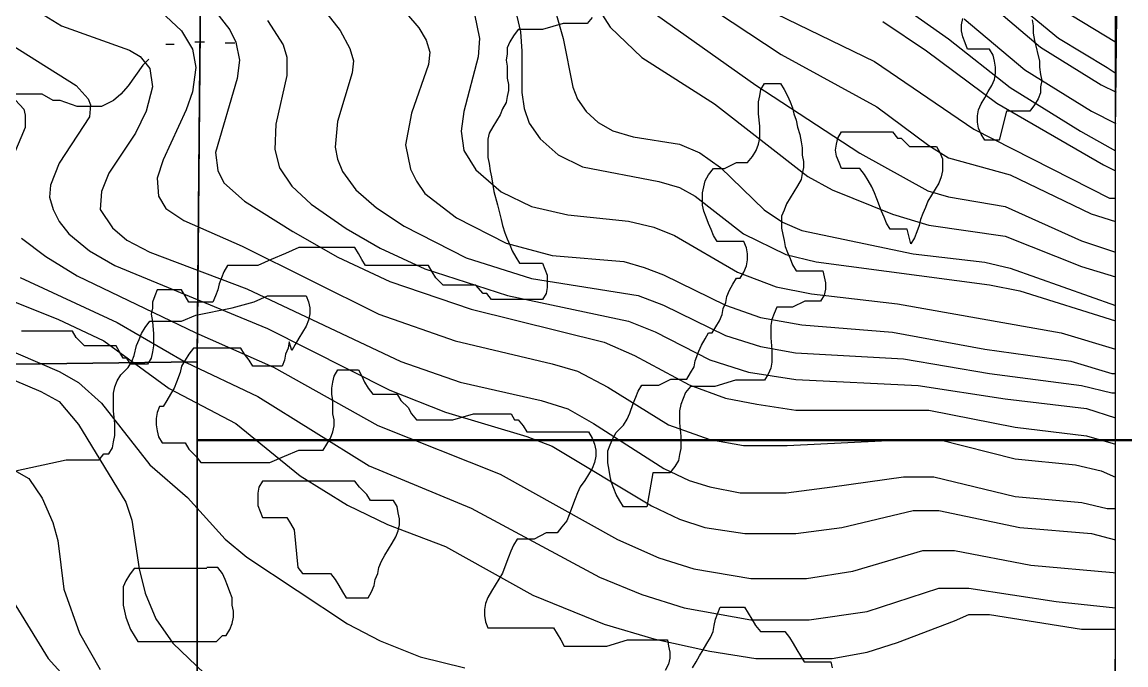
# Model space of a CAD drawing. Extents: x -0.82 to 6.83, y -0.63 to 7.9.
# Drawn here: x 2.406 to 2.8863, y 3.8091 to 4.0888 of the extents above; entities that cross this region are included whole.
import ezdxf

# ---------------------------------------------------------------- set-up
doc = ezdxf.new("R2010")
doc.units = 0
for name, color, linetype in [('Grid', 7, 'CONTINUOUS'), ('split_lines', 7, 'CONTINUOUS'), ('split_lines_copy', 7, 'CONTINUOUS'), ('topo', 7, 'CONTINUOUS'), ('topo_grid', 7, 'CONTINUOUS'), ('water', 7, 'CONTINUOUS'), ('white', 7, 'CONTINUOUS')]:
    doc.layers.add(name, color=color, linetype=linetype)

msp = doc.modelspace()

# ---------------------------------------------------------------- linework, layer by layer
at = {"layer": 'Grid', "color": 1}
for points in [[(1.667548, 4.763898), (1.873178, 4.766544), (2.078808, 4.769719), (2.284966, 4.772894), (2.490596, 4.77554), (2.488487, 4.566757), (2.487958, 4.536171), (2.486376, 4.359033), (2.485849, 4.327918), (2.484267, 4.150753), (2.483741, 4.119638), (2.482158, 3.943029), (2.482158, 3.910855), (2.482158, 3.734749), (2.482158, 3.702602), (2.482158, 3.526495), (2.481632, 3.494348), (2.481632, 3.318241), (2.481632, 3.285539), (2.481632, 3.109961), (2.481632, 3.077285)], [(2.481632, 3.077285), (2.481632, 3.109961), (2.481632, 3.285539), (2.481632, 3.318241), (2.481632, 3.494348), (2.482158, 3.526495), (2.482158, 3.702602), (2.482158, 3.734749), (2.482158, 3.910855), (2.482158, 3.943029), (2.483741, 4.119638), (2.484267, 4.150753), (2.485849, 4.327918), (2.486376, 4.359033), (2.487958, 4.536171), (2.488487, 4.566757), (2.490596, 4.77554), (2.712043, 4.77554), (2.724701, 4.77554), (2.933494, 4.77554), (3.145452, 4.77554), (3.35688, 4.77554)]]:
    msp.add_lwpolyline(points, dxfattribs=at)
for points in [[(1.664384, 3.930329), (1.665437, 4.136492), (1.666493, 4.342629), (1.667019, 4.55038), (1.667546, 4.761808), (1.873176, 4.764454), (2.078806, 4.767629), (2.284963, 4.770804), (2.490593, 4.77345), (2.488484, 4.564667), (2.487958, 4.534081), (2.486375, 4.356916), (2.485849, 4.325828), (2.484267, 4.148663), (2.48374, 4.117548), (2.482158, 3.940938), (2.277582, 3.938293), (2.073007, 3.935647), (1.868431, 3.933001)], [(2.712045, 4.772868), (2.7247, 4.772868), (2.933493, 4.772868), (3.14545, 4.772868), (3.35688, 4.772868), (3.35688, 4.532441), (3.35688, 4.323658), (3.357409, 4.114875), (3.357409, 3.906622), (3.149142, 3.906622), (2.940349, 3.906622), (2.731556, 3.906622), (2.482164, 3.906622), (2.482164, 3.938795), (2.483746, 4.115405), (2.484273, 4.14652), (2.485855, 4.323685), (2.486382, 4.3548), (2.487964, 4.531938), (2.48849, 4.562524), (2.490599, 4.771307)], [(1.659111, 3.10467), (1.660693, 3.310807), (1.661749, 3.517499), (1.662802, 3.724165), (1.664384, 3.930329), (1.868432, 3.932974), (2.073008, 3.93562), (2.277583, 3.938266), (2.482159, 3.940912), (2.482159, 3.908739), (2.482159, 3.732632), (2.482159, 3.700485), (2.482159, 3.524378), (2.481633, 3.492205), (2.481633, 3.316125), (2.481633, 3.283422), (2.481633, 3.107845), (2.276002, 3.107845), (2.070373, 3.107845), (1.864743, 3.107845)], [(3.360572, 3.070909), (3.151778, 3.070909), (2.942985, 3.073555), (2.734718, 3.073555), (2.481632, 3.073555), (2.481632, 3.106231), (2.481632, 3.281808), (2.481632, 3.314511), (2.481632, 3.490591), (2.482159, 3.522764), (2.482159, 3.698871), (2.482159, 3.731018), (2.482159, 3.907125), (2.731555, 3.907125), (2.940348, 3.907125), (3.149142, 3.907125), (3.357408, 3.907125), (3.358466, 3.698315), (3.358995, 3.489533), (3.360054, 3.281279)]]:
    msp.add_lwpolyline(points, close=True, dxfattribs=at)
at = {"layer": 'split_lines', "color": 7}
msp.add_lwpolyline([(2.881321, 3.760625), (2.88185, 3.821823), (2.88185, 3.882492), (2.88185, 3.943716), (2.88185, 4.004968), (2.88185, 4.065584), (2.88185, 4.126835), (2.882379, 4.187451), (2.882379, 4.248675), (2.882379, 4.309953), (2.882379, 4.370569), (2.882379, 4.431793), (2.882908, 4.492436), (2.882908, 4.553608), (2.882908, 4.614885), (2.882908, 4.675501)], dxfattribs=at)
at = {"layer": 'split_lines_copy', "color": 7}
msp.add_lwpolyline([(2.881321, 3.760625), (2.88185, 3.821823), (2.88185, 3.882492), (2.88185, 3.943716), (2.88185, 4.004968), (2.88185, 4.065584), (2.88185, 4.126835), (2.882379, 4.187451), (2.882379, 4.248675), (2.882379, 4.309953), (2.882379, 4.370569), (2.882379, 4.431793), (2.882908, 4.492436), (2.882908, 4.553608), (2.882908, 4.614885), (2.882908, 4.675501)], dxfattribs=at)
at = {"layer": 'topo', "color": 2}
for points in [[(2.635585, 4.127681), (2.661948, 4.086539), (2.675658, 4.073309), (2.707294, 4.053201), (2.747892, 4.021557), (2.758438, 4.015736), (2.784801, 4.005153), (2.800618, 4.00039), (2.833834, 3.995628), (2.867055, 3.982399), (2.881808, 3.977901)], [(2.830677, 4.103472), (2.85704, 4.081776), (2.87813, 4.069076), (2.882138, 4.06643)], [(2.56705, 4.099953), (2.578649, 4.086195), (2.581812, 4.080903), (2.583394, 4.075611), (2.582868, 4.07032), (2.575487, 4.049153), (2.572849, 4.035395), (2.57496, 4.024811), (2.577595, 4.01952), (2.581286, 4.014228), (2.594994, 4.003645), (2.616611, 3.992532), (2.636646, 3.98724), (2.667759, 3.984595), (2.676723, 3.981949), (2.685158, 3.978774), (2.712047, 3.965545), (2.727338, 3.960253), (2.745263, 3.957078), (2.784806, 3.953903), (2.824877, 3.946495), (2.862316, 3.941203), (2.880242, 3.935911), (2.881803, 3.935911)], [(2.700954, 4.097995), (2.736279, 4.074712), (2.777932, 4.051958), (2.800604, 4.035024), (2.809039, 4.029733), (2.835929, 4.022324), (2.871258, 4.005391), (2.881799, 4.001951)], [(2.824361, 4.099053), (2.849142, 4.077887), (2.875505, 4.061483), (2.882032, 4.058308)], [(2.413619, 4.092889), (2.42311, 4.087068), (2.45264, 4.076484), (2.457385, 4.073839), (2.461603, 4.068547), (2.462656, 4.060609), (2.46002, 4.050026), (2.455275, 4.040501), (2.443676, 4.023039), (2.440512, 4.015101), (2.439986, 4.007164), (2.445259, 3.999226), (2.451586, 3.993934), (2.461603, 3.988643), (2.503783, 3.972768), (2.570743, 3.941124), (2.596578, 3.932128), (2.631908, 3.92419), (2.643507, 3.920486), (2.654579, 3.914136), (2.68516, 3.894557), (2.696233, 3.889265), (2.705197, 3.886619), (2.718378, 3.883974), (2.738413, 3.883974), (2.75845, 3.886619), (2.789557, 3.890853), (2.802738, 3.890853), (2.838068, 3.882386), (2.867067, 3.87974), (2.87814, 3.877094), (2.881823, 3.877094)], [(2.466346, 4.093391), (2.475309, 4.084925), (2.480054, 4.076987), (2.481636, 4.06905), (2.480054, 4.058466), (2.477419, 4.050529), (2.467397, 4.028833), (2.464764, 4.020895), (2.465291, 4.012958), (2.468455, 4.007666), (2.476363, 4.002375), (2.501671, 3.991262), (2.56125, 3.961735), (2.594466, 3.950093), (2.636646, 3.940039), (2.647718, 3.936864), (2.660905, 3.929985), (2.687268, 3.91358), (2.705193, 3.90723), (2.719957, 3.904585), (2.738938, 3.904585), (2.791662, 3.90723), (2.804844, 3.90723), (2.838061, 3.898764), (2.864427, 3.896118), (2.875499, 3.893472), (2.881823, 3.890826)], [(2.490068, 4.093312), (2.496395, 4.085374), (2.499031, 4.080083), (2.500613, 4.072145), (2.49956, 4.064208), (2.490069, 4.032061), (2.491125, 4.024123), (2.49376, 4.018832), (2.502723, 4.010894), (2.523813, 3.997665), (2.543321, 3.986553), (2.565992, 3.975969), (2.601318, 3.963798), (2.659315, 3.949511), (2.672499, 3.94369), (2.696224, 3.93099), (2.712041, 3.925169), (2.725749, 3.922523), (2.742622, 3.919878), (2.800619, 3.919878), (2.838053, 3.912469), (2.869165, 3.908765), (2.881814, 3.905061)], [(2.620286, 4.09564), (2.622921, 4.084528), (2.623448, 4.076061), (2.623448, 4.058069), (2.624504, 4.05119), (2.626612, 4.04484), (2.631357, 4.037961), (2.639266, 4.031082), (2.649811, 4.02579), (2.683031, 4.01944), (2.691995, 4.016794), (2.698848, 4.01309), (2.719938, 3.996686), (2.73839, 3.98769), (2.751572, 3.984515), (2.826968, 3.974461), (2.840149, 3.971815), (2.881804, 3.958851)], [(2.63821, 4.092756), (2.641373, 4.081644), (2.645591, 4.060477), (2.6477, 4.055185), (2.651391, 4.049894), (2.656664, 4.045131), (2.66299, 4.041427), (2.671957, 4.038781), (2.691991, 4.035606), (2.700955, 4.031902), (2.709919, 4.025552), (2.7289, 4.007031), (2.736809, 4.00174), (2.745244, 3.998035), (2.793751, 3.987981), (2.824858, 3.984277), (2.835931, 3.981631), (2.881791, 3.965492)], [(2.789539, 4.095243), (2.809047, 4.081485), (2.835941, 4.060318), (2.866521, 4.041268), (2.881811, 4.032802)], [(2.51274, 4.089396), (2.519594, 4.078813), (2.521176, 4.073521), (2.521176, 4.065584), (2.516431, 4.044417), (2.515904, 4.033304), (2.518013, 4.025367), (2.523285, 4.017429), (2.531721, 4.009492), (2.547011, 3.998909), (2.561774, 3.990442), (2.581282, 3.981446), (2.617135, 3.969804), (2.669864, 3.958692), (2.681463, 3.953929), (2.705189, 3.941759), (2.722061, 3.936467), (2.742625, 3.933292), (2.795876, 3.930646), (2.833838, 3.924825), (2.869167, 3.920592), (2.881817, 3.916623)], [(2.538544, 4.092571), (2.544344, 4.085163), (2.548562, 4.077225), (2.550144, 4.071934), (2.549618, 4.066642), (2.543291, 4.045475), (2.542238, 4.034363), (2.543291, 4.029071), (2.5454, 4.023779), (2.5512, 4.015842), (2.560163, 4.007904), (2.57229, 3.999967), (2.599179, 3.986209), (2.627655, 3.977213), (2.674053, 3.969804), (2.685126, 3.965571), (2.712014, 3.952342), (2.727305, 3.947579), (2.742595, 3.944934), (2.78952, 3.942288), (2.826959, 3.935938), (2.86703, 3.930646), (2.880212, 3.927471), (2.881773, 3.927471)], [(2.602896, 4.092174), (2.605005, 4.081591), (2.604479, 4.073653), (2.598152, 4.049841), (2.597099, 4.041374), (2.598152, 4.032908), (2.603425, 4.024441), (2.614497, 4.014916), (2.627678, 4.008566), (2.643495, 4.004862), (2.669862, 4.002216), (2.680935, 3.99957), (2.689899, 3.995866), (2.717316, 3.979991), (2.734188, 3.973641), (2.749478, 3.970466), (2.786912, 3.966233), (2.858095, 3.953533), (2.881821, 3.946389)], [(2.681991, 4.091857), (2.725225, 4.061271), (2.770568, 4.031743), (2.800094, 4.015339), (2.809058, 4.012693), (2.833839, 4.00846), (2.86706, 3.993643), (2.881811, 3.988616)], [(2.734173, 4.092306), (2.77688, 4.071669), (2.820114, 4.042141), (2.879169, 4.012085), (2.881788, 4.012085)], [(2.780589, 4.088999), (2.799571, 4.076299), (2.830151, 4.053545), (2.876553, 4.026663), (2.88182, 4.024018)], [(2.815914, 4.09019), (2.84228, 4.067965), (2.871278, 4.049973), (2.881895, 4.044681)], [(2.862313, 4.091989), (2.882246, 4.079818)], [(2.39569, 4.082411), (2.429434, 4.061244), (2.434707, 4.055424), (2.43576, 4.052778), (2.435233, 4.047486), (2.422052, 4.027378), (2.418362, 4.017853), (2.417835, 4.012561), (2.419417, 4.007269), (2.422052, 4.001978), (2.42627, 3.996686), (2.435233, 3.989278), (2.446305, 3.982928), (2.512742, 3.955517), (2.565995, 3.928635), (2.590248, 3.91911), (2.625573, 3.908527), (2.636645, 3.904294), (2.679879, 3.878364), (2.692005, 3.872544), (2.703081, 3.868839), (2.72048, 3.866194), (2.742625, 3.866194), (2.76266, 3.868839), (2.793767, 3.876248), (2.80484, 3.876248), (2.840165, 3.868839), (2.871273, 3.866194), (2.881812, 3.863548)], [(2.399382, 4.05881), (2.406763, 4.050873), (2.407292, 4.048227), (2.407292, 4.042935), (2.399383, 4.023885)], [(2.40571, 3.994781), (2.416255, 3.986844), (2.429963, 3.978377), (2.481633, 3.953506), (2.515377, 3.938689), (2.560724, 3.913289), (2.613976, 3.892123), (2.665119, 3.863627), (2.683045, 3.85569), (2.698335, 3.850927), (2.723116, 3.846694), (2.747373, 3.846694), (2.76741, 3.849869), (2.79799, 3.858865), (2.811698, 3.858865), (2.844915, 3.852515), (2.880767, 3.84934), (2.881826, 3.849181)], [(2.368275, 3.980732), (2.421527, 3.959565), (2.441562, 3.95004), (2.470033, 3.929403), (2.499032, 3.914057), (2.526976, 3.891303), (2.547543, 3.878603), (2.564942, 3.870136), (2.59025, 3.860611), (2.628211, 3.839444), (2.659319, 3.826744), (2.680936, 3.820394), (2.705187, 3.815103), (2.725222, 3.811928), (2.742626, 3.811928), (2.758443, 3.811928), (2.773733, 3.814573), (2.786914, 3.818807), (2.811695, 3.828332), (2.818022, 3.830978), (2.826986, 3.830978), (2.867057, 3.824628), (2.881807, 3.824628)], [(2.405181, 3.977663), (2.447361, 3.958083), (2.477414, 3.940621), (2.508521, 3.925804), (2.557032, 3.895748), (2.601321, 3.877227), (2.657209, 3.847196), (2.675661, 3.839788), (2.694116, 3.833967), (2.723114, 3.828676), (2.748426, 3.828676), (2.773734, 3.83238), (2.804842, 3.842434), (2.818023, 3.842434), (2.855985, 3.836613), (2.881822, 3.833967)], [(2.386199, 3.95213), (2.422052, 3.936784), (2.430487, 3.932022), (2.440505, 3.923026), (2.461595, 3.896144), (2.47794, 3.881857), (2.494284, 3.863865), (2.503775, 3.855928), (2.54754, 3.826929), (2.561776, 3.819521), (2.579175, 3.812642), (2.598683, 3.807879)], [(2.396748, 3.935382), (2.414147, 3.927974), (2.422055, 3.92374), (2.430491, 3.913686), (2.451054, 3.879952), (2.453689, 3.872014), (2.456853, 3.850848), (2.459488, 3.840264), (2.464233, 3.829152), (2.471614, 3.818569), (2.485323, 3.805339)], [(2.401485, 3.894372), (2.408866, 3.890138), (2.414666, 3.881672), (2.419411, 3.871088), (2.421519, 3.863151), (2.424157, 3.841984), (2.431011, 3.822934), (2.439974, 3.807059)], [(2.400436, 3.839338), (2.417308, 3.811928), (2.42838, 3.799757)]]:
    msp.add_lwpolyline(points, dxfattribs=at)
for points in [[(2.881803, 3.935911)], [(2.881773, 3.927471)], [(2.881817, 3.916623)], [(2.881814, 3.905061)], [(2.881823, 3.890826)], [(2.881823, 3.877094)], [(2.881812, 3.863548)], [(2.881826, 3.849181)], [(2.881822, 3.833967)], [(2.881807, 3.824628)]]:
    msp.add_lwpolyline(points, close=True, dxfattribs=at)
at = {"layer": 'topo_grid', "color": 7}
msp.add_lwpolyline([(2.881846, 3.783749), (2.881846, 3.834893), (2.881846, 3.886566), (2.881846, 3.93824), (2.881846, 3.989384), (2.881846, 4.041057), (2.882375, 4.092201), (2.882375, 4.143874), (2.882375, 4.195547), (2.882375, 4.246691), (2.882375, 4.298364), (2.882904, 4.349481), (2.882904, 4.401155), (2.882904, 4.452828), (2.882904, 4.503972), (2.882904, 4.555645), (2.882904, 4.606789), (2.883434, 4.658462)], dxfattribs=at)
at = {"layer": 'water', "color": 4}
for points in [[(2.472142, 4.079024), (2.468979, 4.079024), (2.468452, 4.079024)], [(2.485324, 4.080083), (2.482689, 4.080083), (2.481107, 4.080083)], [(2.498506, 4.079554), (2.495342, 4.079554), (2.494288, 4.079554)], [(2.46107, 4.072701), (2.458435, 4.070055), (2.452108, 4.061059), (2.448945, 4.057355), (2.445781, 4.054709), (2.440509, 4.052063), (2.434709, 4.052063), (2.429964, 4.052063), (2.422582, 4.054709), (2.419419, 4.054709), (2.414674, 4.057355), (2.4094, 4.057355), (2.40571, 4.057355), (2.402019, 4.057355), (2.395692, 4.054709)]]:
    msp.add_lwpolyline(points, dxfattribs=at)
at = {"layer": 'white', "color": 7}
for points in [[(2.654032, 4.090772), (2.651915, 4.088126), (2.649798, 4.088126), (2.647153, 4.088126), (2.643989, 4.088126), (2.641354, 4.088126), (2.63239, 4.08548), (2.629227, 4.08548), (2.626592, 4.08548), (2.623957, 4.08548), (2.621848, 4.08548), (2.619739, 4.082834), (2.618157, 4.080189), (2.617101, 4.077543), (2.617101, 4.074897), (2.616575, 4.072251), (2.617101, 4.069605), (2.617101, 4.064314), (2.617628, 4.061668), (2.617628, 4.059022), (2.617101, 4.056376), (2.616575, 4.05373), (2.614993, 4.051084), (2.613937, 4.048439), (2.612355, 4.045793), (2.610773, 4.043147), (2.60919, 4.040501), (2.608664, 4.037855), (2.608664, 4.035209), (2.608664, 4.032564), (2.608664, 4.029918), (2.60919, 4.027272), (2.609717, 4.024097), (2.610243, 4.021451), (2.611299, 4.015101), (2.612881, 4.00928), (2.614464, 4.00293), (2.61499, 4.000284), (2.616046, 3.997109), (2.617099, 3.994464), (2.618154, 3.991818), (2.619208, 3.989172), (2.62079, 3.986526), (2.622372, 3.98388), (2.623951, 3.98388), (2.62606, 3.98388), (2.628169, 3.98388), (2.630278, 3.98388), (2.632386, 3.98388), (2.633442, 3.981234), (2.634495, 3.978589), (2.634495, 3.975943), (2.634495, 3.973297), (2.633969, 3.970651), (2.632386, 3.968005), (2.630804, 3.968005), (2.628166, 3.968005), (2.625531, 3.968005), (2.622896, 3.968005), (2.620261, 3.968005), (2.617625, 3.968005), (2.614987, 3.968005), (2.612352, 3.968005), (2.610243, 3.968005), (2.608135, 3.970651), (2.606552, 3.970651), (2.60339, 3.974355), (2.601807, 3.974355), (2.599699, 3.974355), (2.59759, 3.974355), (2.595481, 3.974355), (2.592846, 3.974355), (2.591264, 3.974355), (2.589155, 3.974355), (2.585992, 3.97753), (2.58441, 3.980176), (2.582828, 3.982822), (2.580719, 3.982822), (2.578084, 3.982822), (2.575449, 3.982822), (2.572813, 3.982822), (2.567053, 3.982822), (2.564417, 3.982822), (2.561781, 3.982822), (2.559671, 3.982822), (2.557562, 3.982822), (2.555454, 3.982822), (2.553871, 3.985468), (2.552289, 3.988114), (2.550707, 3.990759), (2.548598, 3.990759), (2.546489, 3.990759), (2.543852, 3.990759), (2.541216, 3.990759), (2.538581, 3.990759), (2.535946, 3.990759), (2.532782, 3.990759), (2.526451, 3.990759), (2.520651, 3.988114), (2.514324, 3.985468), (2.508524, 3.982822), (2.505361, 3.982822), (2.502725, 3.982822), (2.50009, 3.982822), (2.497452, 3.982822), (2.495344, 3.982822), (2.493761, 3.980176), (2.492706, 3.97753), (2.491653, 3.974884), (2.491126, 3.972239), (2.49007, 3.969593), (2.489017, 3.966947), (2.487962, 3.966947), (2.485853, 3.966947), (2.483744, 3.966947), (2.482162, 3.966947), (2.480053, 3.966947), (2.478471, 3.966947), (2.476889, 3.969593), (2.475307, 3.972239), (2.473725, 3.972239), (2.472142, 3.972239), (2.47056, 3.972239), (2.468454, 3.972239), (2.466345, 3.972239), (2.464763, 3.972239), (2.46371, 3.969593), (2.462654, 3.966947), (2.462654, 3.964301), (2.462128, 3.961655), (2.462654, 3.95848), (2.463181, 3.953189), (2.463181, 3.950543), (2.463181, 3.947897), (2.462654, 3.945251), (2.462128, 3.942605), (2.460545, 3.939959), (2.458963, 3.939959), (2.457381, 3.939959), (2.455272, 3.939959), (2.453163, 3.939959), (2.451581, 3.942605), (2.449999, 3.942605), (2.448417, 3.945251), (2.446835, 3.947897), (2.445252, 3.947897), (2.443144, 3.947897), (2.441035, 3.947897), (2.438926, 3.947897), (2.436818, 3.947897), (2.434709, 3.947897), (2.433127, 3.947897), (2.429436, 3.951601), (2.427853, 3.954247), (2.426271, 3.954247), (2.424163, 3.954247), (2.421525, 3.954247), (2.418889, 3.954247), (2.416254, 3.954247), (2.413619, 3.954247), (2.410981, 3.954247), (2.408346, 3.954247), (2.40571, 3.954247)], [(2.845492, 4.08974), (2.846022, 4.087094), (2.846022, 4.083919), (2.846551, 4.080744), (2.848667, 4.071748), (2.848667, 4.069103), (2.849197, 4.065928), (2.849726, 4.063282), (2.849197, 4.060636), (2.849197, 4.05799), (2.848138, 4.055344), (2.846551, 4.052698), (2.844434, 4.050053), (2.842317, 4.050053), (2.839672, 4.050053), (2.837026, 4.050053), (2.83438, 4.050053), (2.831205, 4.037353), (2.831205, 4.037353), (2.829088, 4.037353), (2.826442, 4.037353), (2.824855, 4.037353), (2.823267, 4.039998), (2.822209, 4.042644), (2.82168, 4.04529), (2.82168, 4.047936), (2.822209, 4.050582), (2.823267, 4.053228), (2.824855, 4.055873), (2.826442, 4.058519), (2.82803, 4.061165), (2.829088, 4.063811), (2.829617, 4.066457), (2.829617, 4.069103), (2.829088, 4.071748), (2.828559, 4.074394), (2.826972, 4.07704), (2.825384, 4.07704), (2.823267, 4.07704), (2.821151, 4.07704), (2.819034, 4.07704), (2.817447, 4.07704), (2.816388, 4.079686), (2.81533, 4.082332), (2.814801, 4.084978), (2.814801, 4.087623), (2.81533, 4.090269)], [(2.403068, 3.893499), (2.425213, 3.898261), (2.431017, 3.898261), (2.43418, 3.898261), (2.436815, 3.898261), (2.439453, 3.898261), (2.441562, 3.900907), (2.443671, 3.900907), (2.445253, 3.903553), (2.445779, 3.906199), (2.446306, 3.908844), (2.446306, 3.91149), (2.446306, 3.914136), (2.445779, 3.919428), (2.445779, 3.922074), (2.445779, 3.924719), (2.445779, 3.927365), (2.446306, 3.930011), (2.447362, 3.932657), (2.448944, 3.935303), (2.452107, 3.938478), (2.453689, 3.941124), (2.454742, 3.943769), (2.455798, 3.948003), (2.456851, 3.950649), (2.457907, 3.953294), (2.459489, 3.95594), (2.461598, 3.958586), (2.464233, 3.958586), (2.466868, 3.958586), (2.469503, 3.958586), (2.472667, 3.958586), (2.475302, 3.958586), (2.481629, 3.961232), (2.497447, 3.964407), (2.506937, 3.967053), (2.512737, 3.969699), (2.5159, 3.969699), (2.519064, 3.969699), (2.521701, 3.969699), (2.524337, 3.969699), (2.526445, 3.969699), (2.528554, 3.969699), (2.529607, 3.969699), (2.530663, 3.967053), (2.531189, 3.964407), (2.531189, 3.961761), (2.530663, 3.959115), (2.529607, 3.956469), (2.528025, 3.953824), (2.526443, 3.951178), (2.524861, 3.948532), (2.523278, 3.945886), (2.522231, 3.94959), (2.522231, 3.94959), (2.521704, 3.946944), (2.520651, 3.944299), (2.520122, 3.941653), (2.519069, 3.939007), (2.517488, 3.939007), (2.515379, 3.939007), (2.51327, 3.939007), (2.511687, 3.939007), (2.509578, 3.939007), (2.507996, 3.939007), (2.506414, 3.939007), (2.504832, 3.941653), (2.502723, 3.944299), (2.501143, 3.946944), (2.499035, 3.946944), (2.496399, 3.946944), (2.493761, 3.946944), (2.491126, 3.946944), (2.488491, 3.946944), (2.485327, 3.946944), (2.483218, 3.946944), (2.480583, 3.946944), (2.478474, 3.944299), (2.476892, 3.941653), (2.47531, 3.939007), (2.474783, 3.936361), (2.473201, 3.932128), (2.472145, 3.929482), (2.470566, 3.926836), (2.468983, 3.92419), (2.467401, 3.921544), (2.465819, 3.921544), (2.464766, 3.918899), (2.464239, 3.916253), (2.464239, 3.913607), (2.464766, 3.910961), (2.465293, 3.908315), (2.466875, 3.905669), (2.468457, 3.905669), (2.470566, 3.905669), (2.472674, 3.905669), (2.474783, 3.905669), (2.476892, 3.905669), (2.478474, 3.903024), (2.481637, 3.899849), (2.483749, 3.897203), (2.485331, 3.897203), (2.487439, 3.897203), (2.490075, 3.897203), (2.492713, 3.897203), (2.495875, 3.897203), (2.498511, 3.897203), (2.501675, 3.897203), (2.508002, 3.897203), (2.513802, 3.897203), (2.520128, 3.899849), (2.526455, 3.902494), (2.529093, 3.902494), (2.531728, 3.902494), (2.534363, 3.902494), (2.536998, 3.902494), (2.538581, 3.90514), (2.540163, 3.907786), (2.541216, 3.910432), (2.541742, 3.913078), (2.541742, 3.915724), (2.541216, 3.918369), (2.541216, 3.92419), (2.540689, 3.926836), (2.540689, 3.929482), (2.541216, 3.932128), (2.541742, 3.934774), (2.543324, 3.937419), (2.544907, 3.937419), (2.546489, 3.937419), (2.548598, 3.937419), (2.55018, 3.937419), (2.552289, 3.937419), (2.553871, 3.934774), (2.554926, 3.932128), (2.556509, 3.929482), (2.558617, 3.926836), (2.560726, 3.926836), (2.562835, 3.926836), (2.564944, 3.926836), (2.567052, 3.926836), (2.569161, 3.926836), (2.570743, 3.92419), (2.573906, 3.921015), (2.575489, 3.918369), (2.577597, 3.915724), (2.579706, 3.915724), (2.582341, 3.915724), (2.584977, 3.915724), (2.587614, 3.915724), (2.590778, 3.915724), (2.593413, 3.915724), (2.602377, 3.918369), (2.60554, 3.918369), (2.608175, 3.918369), (2.611343, 3.918369), (2.613975, 3.918369), (2.616089, 3.918369), (2.618727, 3.918369), (2.620307, 3.915724), (2.621889, 3.915724), (2.623998, 3.913078), (2.62558, 3.910432), (2.62716, 3.910432), (2.629797, 3.910432), (2.631906, 3.910432), (2.634541, 3.910432), (2.637704, 3.910432), (2.642977, 3.910432), (2.645613, 3.910432), (2.648248, 3.910432), (2.650894, 3.910432), (2.652481, 3.910432), (2.654069, 3.907786), (2.655127, 3.90514), (2.655656, 3.902494), (2.655656, 3.899849), (2.655127, 3.897203), (2.654069, 3.894557), (2.652481, 3.891911), (2.650894, 3.889265), (2.648777, 3.886619), (2.647719, 3.883974), (2.64666, 3.881328), (2.645078, 3.877094), (2.644023, 3.874449), (2.642969, 3.871803), (2.640861, 3.869157), (2.638752, 3.866511), (2.636643, 3.866511), (2.634008, 3.866511), (2.628735, 3.863865), (2.6261, 3.863865), (2.623464, 3.863865), (2.621356, 3.863865), (2.619773, 3.861219), (2.61872, 3.858574), (2.617665, 3.855928), (2.616083, 3.851694), (2.615029, 3.849049), (2.613445, 3.846403), (2.611868, 3.843757), (2.610283, 3.841111), (2.608701, 3.838465), (2.607648, 3.835819), (2.607121, 3.833174), (2.607121, 3.830528), (2.607648, 3.827882), (2.608701, 3.825236), (2.609756, 3.825236), (2.61187, 3.825236), (2.613976, 3.825236), (2.616617, 3.825236), (2.619252, 3.825236), (2.625051, 3.825236), (2.627689, 3.825236), (2.630324, 3.825236), (2.63296, 3.825236), (2.635068, 3.825236), (2.637177, 3.825236), (2.638759, 3.82259), (2.640341, 3.819944), (2.641921, 3.817299), (2.64403, 3.817299), (2.646138, 3.817299), (2.648784, 3.817299), (2.65143, 3.817299), (2.654592, 3.817299), (2.657238, 3.817299), (2.660402, 3.817299), (2.669366, 3.819944), (2.672528, 3.819944), (2.675692, 3.819944), (2.678338, 3.819944), (2.680984, 3.819944), (2.683101, 3.819944), (2.685217, 3.819944), (2.686805, 3.819944), (2.687334, 3.817299), (2.687863, 3.814653), (2.687863, 3.812007), (2.687334, 3.809361), (2.685747, 3.806715)], [(2.486378, 3.85098), (2.483744, 3.85098), (2.481109, 3.85098), (2.477945, 3.85098), (2.474782, 3.85098), (2.471618, 3.85098), (2.468982, 3.85098), (2.465819, 3.85098), (2.462655, 3.85098), (2.46002, 3.85098), (2.457385, 3.85098), (2.45475, 3.85098), (2.452641, 3.848334), (2.451059, 3.845688), (2.450003, 3.843043), (2.450003, 3.840397), (2.450003, 3.837751), (2.450003, 3.835105), (2.45053, 3.832459), (2.451056, 3.829813), (2.452109, 3.827168), (2.453162, 3.824522), (2.454744, 3.821876), (2.456327, 3.81923), (2.458435, 3.81923), (2.461071, 3.81923), (2.463706, 3.81923), (2.46687, 3.81923), (2.469505, 3.81923), (2.472669, 3.81923), (2.475832, 3.81923), (2.478995, 3.81923), (2.482159, 3.81923), (2.484794, 3.81923), (2.487958, 3.81923), (2.490593, 3.81923), (2.493229, 3.821876), (2.494811, 3.821876), (2.496393, 3.824522), (2.497446, 3.827168), (2.497973, 3.829813), (2.497973, 3.832459), (2.497446, 3.835105), (2.497446, 3.83828), (2.496393, 3.840926), (2.495337, 3.843572), (2.494284, 3.846218), (2.493229, 3.848863), (2.49112, 3.851509), (2.489011, 3.851509), (2.486378, 3.851509), (2.486378, 3.851509)], [(2.697646, 3.807774), (2.699233, 3.810419), (2.700821, 3.813065), (2.702408, 3.815711), (2.703996, 3.818357), (2.705583, 3.821003), (2.706642, 3.823649), (2.707171, 3.826294), (2.7077, 3.82894), (2.708758, 3.831586), (2.709817, 3.834232), (2.711404, 3.834232), (2.712992, 3.834232), (2.715108, 3.834232), (2.717225, 3.834232), (2.718813, 3.834232), (2.7204, 3.834232), (2.721988, 3.831586), (2.723575, 3.82894), (2.725163, 3.826294), (2.727279, 3.823649), (2.729396, 3.823649), (2.731513, 3.823649), (2.733629, 3.823649), (2.735746, 3.823649), (2.737863, 3.823649), (2.739979, 3.821003), (2.741567, 3.818357), (2.743154, 3.815711), (2.744742, 3.813065), (2.746329, 3.810419), (2.748446, 3.810419), (2.750563, 3.810419), (2.752679, 3.810419), (2.754796, 3.810419), (2.756383, 3.810419), (2.757971, 3.810419), (2.7585, 3.807774)]]:
    msp.add_lwpolyline(points, dxfattribs=at)
for points in [[(2.677772, 3.877888), (2.674608, 3.877888), (2.671962, 3.877888), (2.669845, 3.877888), (2.667728, 3.877888), (2.666141, 3.880534), (2.664553, 3.88318), (2.663495, 3.885826), (2.662437, 3.888471), (2.661908, 3.891117), (2.661378, 3.893763), (2.660849, 3.896938), (2.660849, 3.899584), (2.660849, 3.90223), (2.661908, 3.904876), (2.662966, 3.907521), (2.664553, 3.910167), (2.667718, 3.913342), (2.669305, 3.915988), (2.670364, 3.918634), (2.671951, 3.922867), (2.673009, 3.925513), (2.674068, 3.928159), (2.675655, 3.930805), (2.677772, 3.930805), (2.680418, 3.930805), (2.683064, 3.930805), (2.688337, 3.933451), (2.690983, 3.933451), (2.693099, 3.933451), (2.695216, 3.933451), (2.696803, 3.936096), (2.698391, 3.938742), (2.69892, 3.941388), (2.700508, 3.945621), (2.701566, 3.948267), (2.703153, 3.950913), (2.704741, 3.953559), (2.706328, 3.953559), (2.707916, 3.956205), (2.709503, 3.958851), (2.710562, 3.961496), (2.711091, 3.964142), (2.712149, 3.966788), (2.712678, 3.969434), (2.713737, 3.97208), (2.715324, 3.974726), (2.716912, 3.977371), (2.718499, 3.977371), (2.720087, 3.980017), (2.721145, 3.982663), (2.721674, 3.985309), (2.721674, 3.987955), (2.721145, 3.990601), (2.720087, 3.993246), (2.718499, 3.993246), (2.716912, 3.993246), (2.714795, 3.993246), (2.712678, 3.993246), (2.710562, 3.993246), (2.708445, 3.993246), (2.706858, 3.995892), (2.705799, 3.998538), (2.704741, 4.001184), (2.703683, 4.00383), (2.702624, 4.006476), (2.702095, 4.009121), (2.702095, 4.011767), (2.702095, 4.014413), (2.702624, 4.017059), (2.703153, 4.019705), (2.704741, 4.022351), (2.706858, 4.024996), (2.708974, 4.024996), (2.71162, 4.024996), (2.716893, 4.027642), (2.719539, 4.027642), (2.721656, 4.027642), (2.723772, 4.030288), (2.72536, 4.032934), (2.726418, 4.03558), (2.726947, 4.038226), (2.726947, 4.040871), (2.726947, 4.043517), (2.726418, 4.048809), (2.726418, 4.051455), (2.726418, 4.054101), (2.726947, 4.056746), (2.727477, 4.059392), (2.729064, 4.062038), (2.730652, 4.062038), (2.732239, 4.062038), (2.734356, 4.062038), (2.735943, 4.062038), (2.737531, 4.059392), (2.739118, 4.056746), (2.740177, 4.054101), (2.741235, 4.051455), (2.741764, 4.048809), (2.742822, 4.046163), (2.743352, 4.042988), (2.74441, 4.039813), (2.744939, 4.036638), (2.745468, 4.033992), (2.745468, 4.030817), (2.745997, 4.028171), (2.745997, 4.025526), (2.745468, 4.02288), (2.744939, 4.020234), (2.743352, 4.017588), (2.741764, 4.014942), (2.740177, 4.012296), (2.738589, 4.009651), (2.737531, 4.007005), (2.736472, 4.004359), (2.736472, 4.001713), (2.736472, 3.999067), (2.737002, 3.996421), (2.737531, 3.993776), (2.73806, 3.99113), (2.739118, 3.988484), (2.740177, 3.985838), (2.741235, 3.983192), (2.742822, 3.980546), (2.744939, 3.980546), (2.747056, 3.980546), (2.749172, 3.980546), (2.751289, 3.980546), (2.752877, 3.980546), (2.754464, 3.980546), (2.754993, 3.977901), (2.755522, 3.975255), (2.755522, 3.972609), (2.754993, 3.969963), (2.753406, 3.967317), (2.751289, 3.967317), (2.749172, 3.967317), (2.746527, 3.967317), (2.741253, 3.964671), (2.739137, 3.964671), (2.736491, 3.964671), (2.734374, 3.964671), (2.733316, 3.962026), (2.732258, 3.95938), (2.731728, 3.956734), (2.731728, 3.954088), (2.731728, 3.951442), (2.732258, 3.946151), (2.732258, 3.943505), (2.732258, 3.940859), (2.731728, 3.938213), (2.73067, 3.935567), (2.729083, 3.932921), (2.727495, 3.932921), (2.724849, 3.932921), (2.722203, 3.932921), (2.719558, 3.932921), (2.716393, 3.932921), (2.707429, 3.930276), (2.704783, 3.930276), (2.702137, 3.930276), (2.699492, 3.930276), (2.696846, 3.930276), (2.694729, 3.92763), (2.693671, 3.924984), (2.692612, 3.922338), (2.692083, 3.919692), (2.692083, 3.917046), (2.692083, 3.914401), (2.692612, 3.90858), (2.692612, 3.905934), (2.692612, 3.903288), (2.692083, 3.900642), (2.691554, 3.897996), (2.689967, 3.895351), (2.68785, 3.892705), (2.685733, 3.892705), (2.683087, 3.892705), (2.680442, 3.892705), (2.677772, 3.877888)], [(2.791132, 3.998618), (2.789015, 3.998618), (2.786899, 3.998618), (2.785311, 3.998618), (2.783724, 3.998618), (2.782136, 4.001263), (2.781078, 4.003909), (2.780019, 4.006555), (2.777903, 4.011847), (2.776844, 4.014493), (2.775786, 4.017138), (2.774199, 4.019784), (2.772611, 4.02243), (2.770494, 4.025076), (2.768378, 4.025076), (2.766261, 4.025076), (2.764144, 4.025076), (2.762557, 4.025076), (2.761499, 4.027722), (2.76044, 4.030368), (2.759911, 4.033013), (2.76044, 4.035659), (2.760969, 4.038305), (2.762557, 4.040951), (2.764144, 4.040951), (2.76679, 4.040951), (2.769436, 4.040951), (2.772082, 4.040951), (2.774728, 4.040951), (2.777374, 4.040951), (2.780019, 4.040951), (2.782665, 4.040951), (2.784782, 4.040951), (2.786899, 4.038305), (2.788486, 4.038305), (2.792177, 4.034601), (2.793765, 4.034601), (2.795881, 4.034601), (2.797998, 4.034601), (2.800115, 4.034601), (2.802231, 4.034601), (2.803819, 4.034601), (2.805406, 4.031955), (2.806465, 4.029309), (2.806465, 4.026663), (2.806465, 4.024018), (2.805935, 4.021372), (2.804877, 4.018726), (2.80329, 4.01608), (2.801702, 4.013434), (2.800115, 4.010788), (2.799056, 4.008143), (2.797998, 4.005497), (2.79694, 4.002851), (2.79641, 4.000205), (2.795352, 3.997559), (2.794294, 3.994913), (2.792706, 3.992268), (2.791119, 3.998618)], [(2.525922, 3.851509), (2.528031, 3.848863), (2.52961, 3.848863), (2.531719, 3.848863), (2.533828, 3.848863), (2.535937, 3.848863), (2.538574, 3.848863), (2.540157, 3.848863), (2.542265, 3.846218), (2.543848, 3.843572), (2.54543, 3.840926), (2.547012, 3.83828), (2.548594, 3.83828), (2.550703, 3.83828), (2.552812, 3.83828), (2.554394, 3.83828), (2.556503, 3.83828), (2.558085, 3.840926), (2.559138, 3.843572), (2.559664, 3.846218), (2.56072, 3.848863), (2.561247, 3.851509), (2.5623, 3.854155), (2.563882, 3.856801), (2.565464, 3.859447), (2.567046, 3.862093), (2.568628, 3.864738), (2.569684, 3.867384), (2.570211, 3.87003), (2.570211, 3.872676), (2.569684, 3.875322), (2.569158, 3.877968), (2.567575, 3.880613), (2.565993, 3.880613), (2.563884, 3.880613), (2.561776, 3.880613), (2.559667, 3.880613), (2.557558, 3.880613), (2.555979, 3.883259), (2.552815, 3.886434), (2.550706, 3.88908), (2.549125, 3.88908), (2.546489, 3.88908), (2.543854, 3.88908), (2.541219, 3.88908), (2.538581, 3.88908), (2.535418, 3.88908), (2.532254, 3.88908), (2.529619, 3.88908), (2.526456, 3.88908), (2.523292, 3.88908), (2.520129, 3.88908), (2.517493, 3.88908), (2.514856, 3.88908), (2.512747, 3.88908), (2.510638, 3.88908), (2.509056, 3.886434), (2.508529, 3.883788), (2.508529, 3.881143), (2.508529, 3.878497), (2.509582, 3.875851), (2.510635, 3.873205), (2.512744, 3.873205), (2.514856, 3.873205), (2.516964, 3.873205), (2.519073, 3.873205), (2.521182, 3.873205), (2.522764, 3.870559), (2.524346, 3.867913), (2.525923, 3.851509)]]:
    msp.add_lwpolyline(points, close=True, dxfattribs=at)

doc.saveas('drawing.dxf')
